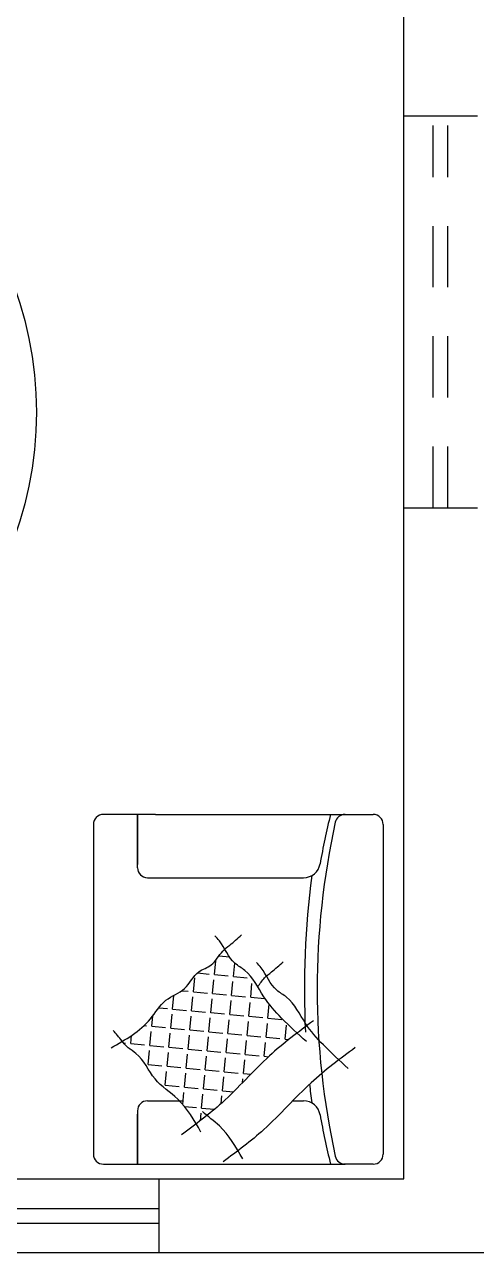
# Model space of a CAD drawing. Extents: x 33 to 1815, y -14679 to 245.
# Drawn here: x 44.848 to 45.771, y 2.742 to 5.249 of the extents above; entities that cross this region are included whole.
import ezdxf

# ---------------------------------------------------------------- set-up
doc = ezdxf.new("R2010")
doc.units = 0
doc.header["$MEASUREMENT"] = 0
doc.linetypes.add('HIDDEN', pattern=[0.375, 0.25, -0.125])
for name, color, linetype in [('ESQUADRIA', 2, 'CONTINUOUS'), ('JANELA', 3, 'CONTINUOUS'), ('PAREDE', 6, 'CONTINUOUS'), ('PORTA', 3, 'CONTINUOUS'), ('PROJCASA', 3, 'HIDDEN'), ('TEXTO', 1, 'CONTINUOUS')]:
    doc.layers.add(name, color=color, linetype=linetype)

msp = doc.modelspace()

# ---------------------------------------------------------------- hatches: boundary and pattern name
at = {"layer": 'TEXTO'}
h = msp.add_hatch(dxfattribs=at)
h.set_pattern_fill('ANGLE', color=256, scale=0.0056, angle=-5.4601, style=0)
h.set_pattern_definition([(354.539914, (77.477565, -72.938177), (0.003721977, 0.03893852), [0.028448, -0.010668]), (84.539914, (77.477565, -72.938177), (-0.03893852, 0.003721977), [0.028448, -0.010668])])
edge = h.paths.add_edge_path()
edge.add_spline(control_points=[(45.0477, 3.1732), (45.0513, 3.1686), (45.0594, 3.1589), (45.09, 3.1419), (45.1088, 3.0923), (45.1559, 3.0634), (45.176, 3.039), (45.1825, 3.0299)], knot_values=[6.085426, 6.085426, 6.085426, 6.085426, 8.299996, 10.783373, 18.908118, 26.65072, 30.851271, 30.851271, 30.851271, 30.851271], degree=3, periodic=0)
edge.add_spline(control_points=[(45.1825, 3.0299), (45.1883, 3.0219), (45.1936, 3.0134), (45.1987, 3.0048)], knot_values=[2.368889, 2.368889, 2.368889, 2.368889, 6.085426, 6.085426, 6.085426, 6.085426], degree=3, periodic=0)
edge.add_spline(control_points=[(45.1987, 3.0048), (45.2061, 3.0104), (45.2135, 3.0161), (45.2207, 3.0219)], knot_values=[36.419604, 36.419604, 36.419604, 36.419604, 39.900755, 39.900755, 39.900755, 39.900755], degree=3, periodic=0)
edge.add_spline(control_points=[(45.2207, 3.0219), (45.2313, 3.0303), (45.2762, 3.068), (45.3308, 3.1317), (45.3852, 3.1753), (45.4047, 3.1902)], knot_values=[5.210065, 5.210065, 5.210065, 5.210065, 10.261947, 27.240457, 36.419604, 36.419604, 36.419604, 36.419604], degree=3, periodic=0)
edge.add_spline(control_points=[(45.4047, 3.1902), (45.3939, 3.2002), (45.3696, 3.2234), (45.3421, 3.2543), (45.3285, 3.2781), (45.3244, 3.2849)], knot_values=[3.221983, 3.221983, 3.221983, 3.221983, 8.715477, 15.826345, 18.758194, 18.758194, 18.758194, 18.758194], degree=3, periodic=0)
edge.add_spline(control_points=[(45.3244, 3.2849), (45.3169, 3.2974), (45.3045, 3.3163), (45.2732, 3.333), (45.2631, 3.3508), (45.257, 3.3613)], knot_values=[18.758194, 18.758194, 18.758194, 18.758194, 24.10396, 27.173592, 31.658377, 31.658377, 31.658377, 31.658377], degree=3, periodic=0)
edge.add_spline(control_points=[(45.257, 3.3613), (45.2557, 3.3601), (45.2455, 3.3504), (45.2345, 3.3275), (45.1963, 3.3164), (45.1795, 3.2757), (45.1316, 3.2609), (45.1031, 3.2094), (45.0692, 3.1859), (45.0477, 3.1732)], knot_values=[3.207901, 3.207901, 3.207901, 3.207901, 3.858919, 8.469464, 12.098678, 17.715719, 23.332774, 29.534472, 38.751477, 38.751477, 38.751477, 38.751477], degree=3, periodic=0)

# ---------------------------------------------------------------- linework, layer by layer
at = {"layer": 'ESQUADRIA'}
for p, q in [((45.6227, 4.2628), (45.6227, 5.0628)), ((43.1227, 2.8923), (45.1227, 2.8923)), ((43.1227, 2.7423), (45.1227, 2.7423))]:
    msp.add_line(p, q, dxfattribs=at)
at = {"layer": 'JANELA', "color": 3}
for p, q in [((43.1227, 2.8323), (45.1227, 2.8323)), ((43.1227, 2.8023), (45.1227, 2.8023))]:
    msp.add_line(p, q, dxfattribs=at)
at = {"layer": 'PAREDE'}
for p, q in [((45.6227, 5.0628), (45.6227, 6.1406)), ((45.6227, 5.0628), (45.7727, 5.0628)), ((45.6227, 2.8923), (45.6227, 4.2628)), ((45.6227, 4.2628), (45.7727, 4.2628)), ((45.6227, 2.8923), (45.6227, 3.0173)), ((45.1227, 2.8923), (45.1227, 2.7423)), ((45.1227, 2.8923), (45.6227, 2.8923)), ((45.1227, 2.7423), (46.9227, 2.7423))]:
    msp.add_line(p, q, dxfattribs=at)
at = {"layer": 'PORTA', "color": 1}
msp.add_circle((44.1239, 4.4577), 0.7485, dxfattribs=at)
at = {"layer": 'PROJCASA', "ltscale": 0.5}
for p, q in [((45.6827, 4.2628), (45.6827, 5.0432)), ((45.7127, 4.2628), (45.7127, 5.0432))]:
    msp.add_line(p, q, dxfattribs=at)
at = {"layer": 'TEXTO'}
for p, q in [((45.1154, 3.6366), (45.0092, 3.6366)), ((45.0789, 3.6366), (45.0789, 3.5346)), ((45.0789, 3.5278), (45.0789, 3.6366)), ((45.1154, 3.6366), (45.5025, 3.6366)), ((45.5, 3.6366), (45.56, 3.6366)), ((45.5025, 3.6366), (45.5, 3.6366)), ((44.9888, 3.6162), (44.9888, 2.943)), ((45.5804, 3.6162), (45.5804, 2.943)), ((45.0993, 3.5074), (45.418, 3.5074)), ((45.0993, 3.0518), (45.1718, 3.0518)), ((45.3956, 3.0518), (45.418, 3.0518)), ((45.0789, 3.0314), (45.0789, 2.9226)), ((45.0789, 2.9226), (45.0789, 3.0246)), ((45.0092, 2.9226), (45.5025, 2.9226)), ((45.56, 2.9226), (45.5, 2.9226)), ((45.5025, 2.9226), (45.5, 2.9226))]:
    msp.add_line(p, q, dxfattribs=at)
for centre, radius, start, end in [((45.0092, 3.6162), 0.0204, 90, 180), ((46.742, 3.3136), 1.3094, 165.7192, 170.2373), ((45.5025, 3.6162), 0.0204, 90, 167.6576), ((45.56, 3.6162), 0.0204, 0, 90), ((47.0408, 3.2796), 1.5951, 167.6576, 192.3424), ((45.418, 3.5414), 0.034, 270, 350.2373), ((45.0993, 3.5278), 0.0204, 180, 270), ((47.2142, 3.2796), 1.7947, 172.5701, 182.7923), ((47.2142, 3.2796), 1.7947, 186.2016, 187.4299), ((45.0993, 3.0314), 0.0204, 90, 180), ((45.418, 3.0178), 0.034, 9.7627, 90), ((46.742, 3.2456), 1.3094, 189.7627, 194.2808), ((45.0092, 2.943), 0.0204, 180, 270), ((45.5025, 2.943), 0.0204, 192.3424, 270), ((45.56, 2.943), 0.0204, 270, 0)]:
    msp.add_arc(centre, radius, start, end, dxfattribs=at)
for points in [[(45.0249, 3.1603), (45.1051, 3.2191), (45.1369, 3.2571), (45.175, 3.281), (45.2041, 3.3152), (45.2294, 3.3295), (45.2532, 3.3577), (45.267, 3.3696), (45.2911, 3.3905)], [(45.4237, 3.1727), (45.3731, 3.2208), (45.3368, 3.2645), (45.2979, 3.3182), (45.278, 3.3325), (45.2459, 3.3784), (45.2369, 3.3887)], [(45.5089, 3.118), (45.4583, 3.166), (45.422, 3.2098), (45.3831, 3.2634), (45.3632, 3.2778), (45.3311, 3.3237), (45.3221, 3.334)], [(45.4381, 3.2153), (45.3481, 3.1435), (45.2515, 3.048), (45.1684, 2.9821)], [(45.2084, 2.9881), (45.1609, 3.0553), (45.1147, 3.0965), (45.0757, 3.1486), (45.0596, 3.1602), (45.0403, 3.1826), (45.0343, 3.1895), (45.0291, 3.1955)], [(45.5233, 3.1606), (45.4333, 3.0888), (45.3367, 2.9932), (45.2536, 2.9274)]]:
    msp.add_spline(points, degree=3, dxfattribs=at)
for points, knots in [([(45.3244, 3.2849), (45.329, 3.2909), (45.3366, 3.3028), (45.356, 3.3175), (45.3684, 3.3287), (45.3763, 3.3357)], [44.090339, 44.090339, 44.090339, 44.090339, 47.625574, 50.472699, 55.455142, 55.455142, 55.455142, 55.455142]), ([(45.2936, 2.9334), (45.2797, 2.9576), (45.2582, 2.9951), (45.2225, 3.0197), (45.2114, 3.0299)], [0, 0, 0, 0, 12.857473, 19.943392, 19.943392, 19.943392, 19.943392])]:
    msp.add_open_spline(points, degree=3, knots=knots, dxfattribs=at)

doc.saveas('drawing.dxf')
